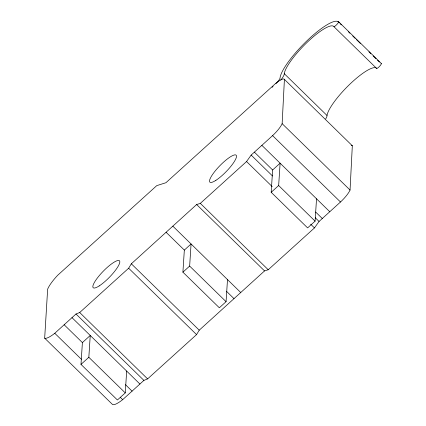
<?xml version="1.0" encoding="UTF-8"?>
<svg xmlns="http://www.w3.org/2000/svg" width="426" height="426" viewBox="0 0 426 426"><rect width="100%" height="100%" fill="white"/><g stroke="black" fill="none" stroke-linecap="round" stroke-linejoin="round"><path stroke-width="0.64" d="M44.671 338.164A20.831 4.782 -45.7 0 0 54.773 333.276L75.998 314.015L79.699 312.519L128.652 268.22L131.336 263.8L196.642 204.539L200.326 203.367L246.558 161.539L251.148 155.08L272.587 135.622A14.026 3.216 -45.7 0 0 282.145 123.668L284.414 79.385A15.512 3.562 -45.7 0 0 275.558 83.517L165.916 182.727L156.747 185.64L57.728 275.233A21.055 4.83 -45.7 0 0 47.643 289.179L44.671 338.164L112.576 404.54A20.831 4.782 -45.7 0 0 122.677 399.657L143.903 380.397L147.604 378.895L196.556 334.602L199.24 330.177L264.546 270.92L268.231 269.749L314.463 227.921L319.053 221.461L340.491 202.004A14.026 3.216 -45.7 0 0 350.05 190.049L352.318 145.761L284.414 79.385M80.993 364.39L82.399 342.589L90.243 335.475L88.832 357.292L80.993 364.39L117.416 399.998L125.26 392.9L126.671 371.083M182.908 272.171L184.336 250.094L191.072 243.976L189.645 266.074L182.908 272.171L219.331 307.78L226.068 301.683L227.5 279.584M271.186 192.296L272.629 169.974L280.111 163.185L278.663 185.528L271.186 192.296L307.609 227.905L315.091 221.137L316.534 198.793M272.123 87.33L273.077 86.403M338.548 21.673L381.313 63.479M275.947 83.624A6.614 1.518 -45.7 0 0 280.106 77.378A41.274 9.473 -45.7 0 1 306.677 41.05A41.274 9.473 -45.7 0 1 338.015 21.619L339.442 23.015M340.395 23.941L341.343 24.873M348.473 31.838L349.895 33.233M352.749 36.018L355.124 38.34M356.546 39.735L360.348 43.452M368.9 51.812L370.801 53.671M373.181 55.992L376.03 58.777M377.457 60.172L379.358 62.031M280.766 80.099A11.577 2.657 -45.7 0 0 284.248 73.666A34.996 8.035 -45.7 0 1 307.907 41.615A34.996 8.035 -45.7 0 1 333.995 26.742L376.76 68.543A3.584 0.82 -45.7 0 0 380.098 65.742A3.584 0.82 -45.7 0 0 381.126 63.362M284.248 73.666L327.008 115.473A11.577 2.657 -45.7 0 1 325.698 118.902M282.145 123.668L350.05 190.049M272.587 135.622L340.491 202.004M261.868 145.351L329.772 211.733M254.386 152.141L272.629 169.974M315.671 212.052L322.29 218.522M251.148 155.08L272.512 175.97M315.251 217.745L319.053 221.461M278.663 185.528L315.091 221.137M246.558 161.539L272.198 186.609M310.66 224.204L314.463 227.921M200.326 203.367L268.231 269.749M196.642 204.539L264.546 270.92M172.834 226.147L240.738 292.524M166.092 232.261L184.336 250.094M226.435 291.246L233.996 298.642M189.645 266.074L226.068 301.683M131.336 263.8L199.24 330.177M128.652 268.22L196.556 334.602M79.699 312.519L147.604 378.895M75.998 314.015L143.903 380.397M71.999 317.642L139.904 384.023M64.161 324.761L82.399 342.589M125.446 384.667L132.065 391.137M88.832 357.292L125.26 392.9M54.773 333.276L81.366 359.272M120.302 397.336L122.677 399.657M338.015 21.619A3.584 0.82 -45.7 0 1 337.61 23.6A3.584 0.82 -45.7 0 1 333.995 26.742M327.008 115.473A34.996 8.035 -45.7 0 1 350.673 83.416A34.996 8.035 -45.7 0 1 376.76 68.543M351.242 145.341A15.512 3.562 -45.7 0 1 352.318 145.761M215.891 180.336A18.824 4.319 -45.7 0 0 236.515 156.464A18.824 4.319 -45.7 0 0 216.61 169.26A18.824 4.319 -45.7 0 0 215.891 180.336M99.205 285.915A18.824 4.319 -45.7 0 0 119.828 262.043A18.824 4.319 -45.7 0 0 99.924 274.845A18.824 4.319 -45.7 0 0 99.205 285.915"/></g></svg>
